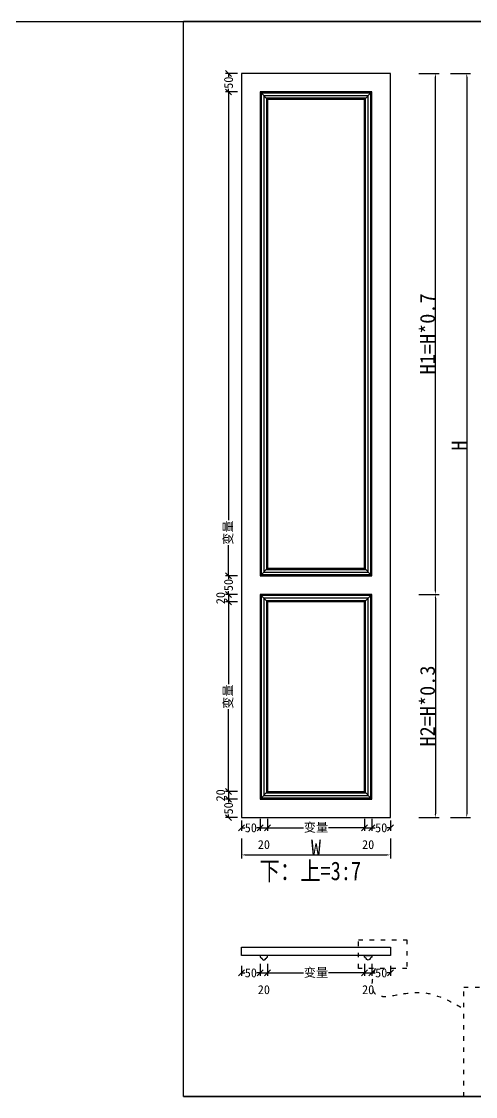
# Model space of a CAD drawing. Header units: millimetres. Extents: x 85186 to 129000, y -77269 to -36327.
# Drawn here: x 106724 to 107943, y -42972 to -40083 of the extents above; entities that cross this region are included whole.
import ezdxf

# ---------------------------------------------------------------- set-up
doc = ezdxf.new("R2010")
doc.units = ezdxf.units.MM
doc.linetypes.add('100', pattern=[30, 12, -18])
doc.styles.add('KLF-1_宋体', font='SimSun.ttf')
doc.styles.get("Standard").update_dxf_attribs({"font": 'SimSun.ttf'})
doc.styles.add('ZB_宋体', font='SimSun.ttf')
doc.styles.add('宋体', font='SimSun.ttf', dxfattribs={"width": 0.8})
doc.dimstyles.new('客来福-8', dxfattribs={"dimscale": 8, "dimtxt": 3, "dimasz": 2, "dimexe": 1, "dimexo": 1, "dimgap": 0.1, "dimtad": 0, "dimtxsty": '宋体', "dimblk": 'OBLIQUE', "dimcen": 2.5, "dimclrd": 256, "dimclre": 256, "dimclrt": 1, "dimadec": 0, "dimazin": 0, "dimtfac": 1, "dimtmove": 2, "dimatfit": 3, "dimldrblk": 'OPEN30', "dimfxl": 3, "dimfxlon": 1, "dimarcsym": 0})
doc.dimstyles.new('客来福标注小', dxfattribs={"dimscale": 20, "dimtxt": 2, "dimasz": 0.5, "dimexe": 0.5, "dimexo": 0, "dimgap": 0.05, "dimtad": 1, "dimdec": 0, "dimzin": 0, "dimdsep": 46, "dimtxsty": 'Standard', "dimcen": 0, "dimclrd": 256, "dimclre": 256, "dimclrt": 256, "dimadec": 0, "dimazin": 0, "dimtfac": 1, "dimtdec": 0, "dimtofl": 0, "dimtmove": 1, "dimatfit": 3, "dimfxl": 2.2, "dimfxlon": 1, "dimtolj": 1, "dimtzin": 0, "dimarcsym": 0})

# ---------------------------------------------------------------- blocks, each defined once
blk = doc.blocks.new('*D2361')
at = {"lineweight": -2, "transparency": 16777216}
for p, q in [((107875.6, -40222.3), (107929.6, -40222.3)), ((107919.6, -40232.3), (107919.6, -42212.3)), ((107875.6, -42222.3), (107929.6, -42222.3))]:
    blk.add_line(p, q, dxfattribs=at)
at = {"transparency": 16777216}
for points in [[(107917.9, -40232.3), (107921.2, -40232.3), (107919.6, -40222.3)], [(107917.9, -42212.3), (107921.2, -42212.3), (107919.6, -42222.3)]]:
    blk.add_solid(points, dxfattribs=at)
at = {"layer": 'Defpoints', "color": 0, "transparency": 16777216}
for p in [(107809.1, -40222.3), (107809.1, -42222.3), (107919.6, -42222.3)]:
    blk.add_point(p, dxfattribs=at)
at = {"transparency": 16777216, "insert": (107898.6, -41222.3), "char_height": 40, "attachment_point": 5, "rotation": 90, "style": 'ZB_宋体'}
blk.add_mtext('\\A1;H', dxfattribs=at)
blk = doc.blocks.new('*D2362')
at = {"lineweight": -2, "transparency": 16777216}
for p, q in [((107791.2, -41622.3), (107845.2, -41622.3)), ((107835.2, -41632.3), (107835.2, -42212.3)), ((107791.2, -42222.3), (107845.2, -42222.3))]:
    blk.add_line(p, q, dxfattribs=at)
at = {"transparency": 16777216}
for points in [[(107833.5, -41632.3), (107836.9, -41632.3), (107835.2, -41622.3)], [(107833.5, -42212.3), (107836.9, -42212.3), (107835.2, -42222.3)]]:
    blk.add_solid(points, dxfattribs=at)
at = {"layer": 'Defpoints', "color": 0, "transparency": 16777216}
for p in [(107694.7, -41622.3), (107764.7, -42222.3), (107835.2, -42222.3)]:
    blk.add_point(p, dxfattribs=at)
at = {"transparency": 16777216, "insert": (107814.2, -41922.3), "char_height": 40, "attachment_point": 5, "rotation": 90, "style": 'ZB_宋体'}
blk.add_mtext('\\A1;H2=H*0.3', dxfattribs=at)
blk = doc.blocks.new('*D2363')
at = {"lineweight": -2, "transparency": 16777216}
for p, q in [((107791.2, -40222.3), (107845.2, -40222.3)), ((107835.2, -41612.3), (107835.2, -40232.3)), ((107791.2, -41622.3), (107845.2, -41622.3))]:
    blk.add_line(p, q, dxfattribs=at)
at = {"transparency": 16777216}
for points in [[(107833.5, -40232.3), (107836.9, -40232.3), (107835.2, -40222.3)], [(107833.5, -41612.3), (107836.9, -41612.3), (107835.2, -41622.3)]]:
    blk.add_solid(points, dxfattribs=at)
at = {"layer": 'Defpoints', "color": 0, "transparency": 16777216}
for p in [(107694.7, -40222.3), (107835.2, -40222.3), (107694.7, -41622.3)]:
    blk.add_point(p, dxfattribs=at)
at = {"transparency": 16777216, "insert": (107814.2, -40922.3), "char_height": 40, "attachment_point": 5, "rotation": 90, "style": 'ZB_宋体'}
blk.add_mtext('\\A1;H1=H*0.7', dxfattribs=at)
blk = doc.blocks.new('*D2364')
at = {"lineweight": -2, "transparency": 16777216}
for p, q in [((107314.7, -42278.4), (107314.7, -42332.4)), ((107714.7, -42278.4), (107714.7, -42332.4)), ((107324.7, -42322.4), (107704.7, -42322.4))]:
    blk.add_line(p, q, dxfattribs=at)
at = {"transparency": 16777216}
for points in [[(107324.7, -42320.7), (107324.7, -42324.1), (107314.7, -42322.4)], [(107704.7, -42320.7), (107704.7, -42324.1), (107714.7, -42322.4)]]:
    blk.add_solid(points, dxfattribs=at)
at = {"layer": 'Defpoints', "color": 0, "transparency": 16777216}
for p in [(107314.7, -42150), (107714.7, -42150), (107714.7, -42322.4)]:
    blk.add_point(p, dxfattribs=at)
at = {"transparency": 16777216, "insert": (107514.7, -42301.4), "char_height": 40, "attachment_point": 5}
blk.add_mtext('\\A1;W', dxfattribs=at)
blk = doc.blocks.new('_Oblique')
at = {"color": 0, "linetype": 'ByBlock', "lineweight": -2}
blk.add_line((-0.5, -0.5), (0.5, 0.5), dxfattribs=at)
blk = doc.blocks.new('*D2373')
at = {"lineweight": -2, "transparency": 16777216}
for p, q in [((107303.8, -40272.3), (107271.8, -40272.3)), ((107279.8, -40272.3), (107279.8, -41422.7)), ((107279.8, -41572.3), (107279.8, -41490.3)), ((107303.8, -41572.3), (107271.8, -41572.3))]:
    blk.add_line(p, q, dxfattribs=at)
at = {"layer": 'Defpoints', "color": 0, "transparency": 16777216}
for p in [(107358.9, -40272.3), (107279.8, -41572.3), (107364.7, -41572.3)]:
    blk.add_point(p, dxfattribs=at)
at = {"lineweight": -2, "transparency": 16777216, "xscale": 16, "yscale": 16, "zscale": 16}
for p, rotation in [((107279.8, -40272.3), 90), ((107279.8, -41572.3), 270)]:
    blk.add_blockref('_Oblique', p, dxfattribs=dict(at, rotation=rotation))
at = {"color": 1, "transparency": 16777216, "insert": (107279.8, -41456.5), "char_height": 24, "attachment_point": 5, "rotation": 90, "style": 'KLF-1_宋体'}
blk.add_mtext('变量', dxfattribs=at)
blk = doc.blocks.new('_Open30')
at = {"color": 0, "linetype": 'ByBlock', "lineweight": -2}
for p, q in [((-1, 0.27), (0, 0)), ((0, 0), (-1, -0.27)), ((0, 0), (-1, 0))]:
    blk.add_line(p, q, dxfattribs=at)
blk = doc.blocks.new('*D2374')
at = {"lineweight": -2, "transparency": 16777216}
for p, q in [((107303.8, -41622.3), (107271.8, -41622.3)), ((107279.8, -41622.3), (107279.8, -41642.3)), ((107303.8, -41642.3), (107271.8, -41642.3))]:
    blk.add_line(p, q, dxfattribs=at)
at = {"layer": 'Defpoints', "color": 0, "transparency": 16777216}
for p in [(107358.9, -41622.3), (107279.8, -41642.3), (107372.3, -41642.3)]:
    blk.add_point(p, dxfattribs=at)
at = {"lineweight": -2, "transparency": 16777216, "xscale": 16, "yscale": 16, "zscale": 16}
for p, rotation in [((107279.8, -41622.3), 90), ((107279.8, -41642.3), 270)]:
    blk.add_blockref('_Oblique', p, dxfattribs=dict(at, rotation=rotation))
at = {"color": 1, "transparency": 16777216, "insert": (107258.6, -41632.3), "char_height": 24, "attachment_point": 5, "rotation": 90, "style": 'KLF-1_宋体'}
blk.add_mtext('20', dxfattribs=at)
blk = doc.blocks.new('*D2375')
at = {"lineweight": -2, "transparency": 16777216}
for p, q in [((107303.8, -41642.3), (107271.8, -41642.3)), ((107279.8, -41642.3), (107279.8, -41863.5)), ((107279.8, -42152.3), (107279.8, -41931.1)), ((107303.8, -42152.3), (107271.8, -42152.3))]:
    blk.add_line(p, q, dxfattribs=at)
at = {"layer": 'Defpoints', "color": 0, "transparency": 16777216}
for p in [(107372.3, -41642.3), (107279.8, -42152.3), (107372.3, -42152.3)]:
    blk.add_point(p, dxfattribs=at)
at = {"lineweight": -2, "transparency": 16777216, "xscale": 16, "yscale": 16, "zscale": 16}
for p, rotation in [((107279.8, -41642.3), 90), ((107279.8, -42152.3), 270)]:
    blk.add_blockref('_Oblique', p, dxfattribs=dict(at, rotation=rotation))
at = {"color": 1, "transparency": 16777216, "insert": (107279.8, -41897.3), "char_height": 24, "attachment_point": 5, "rotation": 90, "style": 'KLF-1_宋体'}
blk.add_mtext('变量', dxfattribs=at)
blk = doc.blocks.new('*D2376')
at = {"lineweight": -2, "transparency": 16777216}
for p, q in [((107303.8, -42152.3), (107271.8, -42152.3)), ((107303.8, -42172.3), (107271.8, -42172.3)), ((107279.8, -42152.3), (107279.8, -42172.3))]:
    blk.add_line(p, q, dxfattribs=at)
at = {"layer": 'Defpoints', "color": 0, "transparency": 16777216}
for p in [(107279.8, -42172.3), (107372.3, -42152.3), (107374.5, -42172.3)]:
    blk.add_point(p, dxfattribs=at)
at = {"lineweight": -2, "transparency": 16777216, "xscale": 16, "yscale": 16, "zscale": 16}
for p, rotation in [((107279.8, -42152.3), 90), ((107279.8, -42172.3), 270)]:
    blk.add_blockref('_Oblique', p, dxfattribs=dict(at, rotation=rotation))
at = {"color": 1, "transparency": 16777216, "insert": (107258.6, -42162.3), "char_height": 24, "attachment_point": 5, "rotation": 90, "style": 'KLF-1_宋体'}
blk.add_mtext('20', dxfattribs=at)
blk = doc.blocks.new('*D2377')
at = {"lineweight": -2, "transparency": 16777216}
for p, q in [((107303.8, -42172.3), (107271.8, -42172.3)), ((107279.8, -42172.3), (107279.8, -42181.2)), ((107303.8, -42222.3), (107271.8, -42222.3)), ((107279.8, -42222.3), (107279.8, -42213.4))]:
    blk.add_line(p, q, dxfattribs=at)
at = {"layer": 'Defpoints', "color": 0, "transparency": 16777216}
for p in [(107374.5, -42172.3), (107279.8, -42222.3), (107366.7, -42222.3)]:
    blk.add_point(p, dxfattribs=at)
at = {"lineweight": -2, "transparency": 16777216, "xscale": 16, "yscale": 16, "zscale": 16}
for p, rotation in [((107279.8, -42172.3), 90), ((107279.8, -42222.3), 270)]:
    blk.add_blockref('_Oblique', p, dxfattribs=dict(at, rotation=rotation))
at = {"color": 1, "transparency": 16777216, "insert": (107279.8, -42197.3), "char_height": 24, "attachment_point": 5, "rotation": 90, "style": 'KLF-1_宋体'}
blk.add_mtext('50', dxfattribs=at)
blk = doc.blocks.new('*D2378')
at = {"lineweight": -2, "transparency": 16777216}
for p, q in [((107314.7, -42230.3), (107314.7, -42257.6)), ((107364.7, -42225.6), (107364.7, -42257.6)), ((107314.7, -42249.6), (107323.6, -42249.6)), ((107364.7, -42249.6), (107355.8, -42249.6))]:
    blk.add_line(p, q, dxfattribs=at)
at = {"layer": 'Defpoints', "color": 0, "transparency": 16777216}
for p in [(107364.7, -42172.3), (107314.7, -42222.3), (107364.7, -42249.6)]:
    blk.add_point(p, dxfattribs=at)
at = {"lineweight": -2, "transparency": 16777216, "xscale": 16, "yscale": 16, "zscale": 16, "rotation": 180}
blk.add_blockref('_Oblique', (107314.7, -42249.6), dxfattribs=at)
at = {"lineweight": -2, "transparency": 16777216, "xscale": 16, "yscale": 16, "zscale": 16}
blk.add_blockref('_Oblique', (107364.7, -42249.6), dxfattribs=at)
at = {"color": 1, "transparency": 16777216, "insert": (107339.7, -42249.6), "char_height": 24, "attachment_point": 5, "style": 'KLF-1_宋体'}
blk.add_mtext('50', dxfattribs=at)
blk = doc.blocks.new('*D2379')
at = {"lineweight": -2, "transparency": 16777216}
for p, q in [((107364.7, -42225.6), (107364.7, -42257.6)), ((107384.7, -42225.6), (107384.7, -42257.6)), ((107364.7, -42249.6), (107384.7, -42249.6))]:
    blk.add_line(p, q, dxfattribs=at)
at = {"layer": 'Defpoints', "color": 0, "transparency": 16777216}
for p in [(107364.7, -42172.3), (107384.7, -42152.3), (107384.7, -42249.6)]:
    blk.add_point(p, dxfattribs=at)
at = {"lineweight": -2, "transparency": 16777216, "xscale": 16, "yscale": 16, "zscale": 16, "rotation": 180}
blk.add_blockref('_Oblique', (107364.7, -42249.6), dxfattribs=at)
at = {"lineweight": -2, "transparency": 16777216, "xscale": 16, "yscale": 16, "zscale": 16}
blk.add_blockref('_Oblique', (107384.7, -42249.6), dxfattribs=at)
at = {"color": 1, "transparency": 16777216, "insert": (107374.7, -42294.8), "char_height": 24, "attachment_point": 5, "style": 'KLF-1_宋体'}
blk.add_mtext('20', dxfattribs=at)
blk = doc.blocks.new('*D2380')
at = {"lineweight": -2, "transparency": 16777216}
for p, q in [((107384.7, -42225.6), (107384.7, -42257.6)), ((107644.7, -42225.6), (107644.7, -42257.6)), ((107384.7, -42249.6), (107480.9, -42249.6)), ((107644.7, -42249.6), (107548.5, -42249.6))]:
    blk.add_line(p, q, dxfattribs=at)
at = {"layer": 'Defpoints', "color": 0, "transparency": 16777216}
for p in [(107384.7, -42152.3), (107644.7, -42152.3), (107644.7, -42249.6)]:
    blk.add_point(p, dxfattribs=at)
at = {"lineweight": -2, "transparency": 16777216, "xscale": 16, "yscale": 16, "zscale": 16, "rotation": 180}
blk.add_blockref('_Oblique', (107384.7, -42249.6), dxfattribs=at)
at = {"lineweight": -2, "transparency": 16777216, "xscale": 16, "yscale": 16, "zscale": 16}
blk.add_blockref('_Oblique', (107644.7, -42249.6), dxfattribs=at)
at = {"color": 1, "transparency": 16777216, "insert": (107514.7, -42249.6), "char_height": 24, "attachment_point": 5, "style": 'KLF-1_宋体'}
blk.add_mtext('变量', dxfattribs=at)
blk = doc.blocks.new('*D2381')
at = {"lineweight": -2, "transparency": 16777216}
for p, q in [((107644.7, -42225.6), (107644.7, -42257.6)), ((107664.7, -42225.6), (107664.7, -42257.6)), ((107644.7, -42249.6), (107664.7, -42249.6))]:
    blk.add_line(p, q, dxfattribs=at)
at = {"layer": 'Defpoints', "color": 0, "transparency": 16777216}
for p in [(107644.7, -42152.3), (107664.7, -42172.3), (107664.7, -42249.6)]:
    blk.add_point(p, dxfattribs=at)
at = {"lineweight": -2, "transparency": 16777216, "xscale": 16, "yscale": 16, "zscale": 16, "rotation": 180}
blk.add_blockref('_Oblique', (107644.7, -42249.6), dxfattribs=at)
at = {"lineweight": -2, "transparency": 16777216, "xscale": 16, "yscale": 16, "zscale": 16}
blk.add_blockref('_Oblique', (107664.7, -42249.6), dxfattribs=at)
at = {"color": 1, "transparency": 16777216, "insert": (107654.7, -42294.8), "char_height": 24, "attachment_point": 5, "style": 'KLF-1_宋体'}
blk.add_mtext('20', dxfattribs=at)
blk = doc.blocks.new('*D2382')
at = {"lineweight": -2, "transparency": 16777216}
for p, q in [((107664.7, -42225.6), (107664.7, -42257.6)), ((107714.7, -42230.3), (107714.7, -42257.6)), ((107664.7, -42249.6), (107673.6, -42249.6)), ((107714.7, -42249.6), (107705.8, -42249.6))]:
    blk.add_line(p, q, dxfattribs=at)
at = {"layer": 'Defpoints', "color": 0, "transparency": 16777216}
for p in [(107664.7, -42172.3), (107714.7, -42222.3), (107714.7, -42249.6)]:
    blk.add_point(p, dxfattribs=at)
at = {"lineweight": -2, "transparency": 16777216, "xscale": 16, "yscale": 16, "zscale": 16, "rotation": 180}
blk.add_blockref('_Oblique', (107664.7, -42249.6), dxfattribs=at)
at = {"lineweight": -2, "transparency": 16777216, "xscale": 16, "yscale": 16, "zscale": 16}
blk.add_blockref('_Oblique', (107714.7, -42249.6), dxfattribs=at)
at = {"color": 1, "transparency": 16777216, "insert": (107689.7, -42249.6), "char_height": 24, "attachment_point": 5, "style": 'KLF-1_宋体'}
blk.add_mtext('50', dxfattribs=at)
blk = doc.blocks.new('*D2383')
at = {"lineweight": -2, "transparency": 16777216}
for p, q in [((107314.7, -42620.2), (107314.7, -42647.5)), ((107364.7, -42615.5), (107364.7, -42647.5)), ((107314.7, -42639.5), (107323.6, -42639.5)), ((107364.7, -42639.5), (107355.8, -42639.5))]:
    blk.add_line(p, q, dxfattribs=at)
at = {"layer": 'Defpoints', "color": 0, "transparency": 16777216}
for p in [(107364.7, -42562.2), (107314.7, -42612.2), (107364.7, -42639.5)]:
    blk.add_point(p, dxfattribs=at)
at = {"lineweight": -2, "transparency": 16777216, "xscale": 16, "yscale": 16, "zscale": 16, "rotation": 180}
blk.add_blockref('_Oblique', (107314.7, -42639.5), dxfattribs=at)
at = {"lineweight": -2, "transparency": 16777216, "xscale": 16, "yscale": 16, "zscale": 16}
blk.add_blockref('_Oblique', (107364.7, -42639.5), dxfattribs=at)
at = {"color": 1, "transparency": 16777216, "insert": (107339.7, -42639.5), "char_height": 24, "attachment_point": 5, "style": 'KLF-1_宋体'}
blk.add_mtext('50', dxfattribs=at)
blk = doc.blocks.new('*D2384')
at = {"lineweight": -2, "transparency": 16777216}
for p, q in [((107364.7, -42615.5), (107364.7, -42647.5)), ((107384.7, -42615.5), (107384.7, -42647.5)), ((107364.7, -42639.5), (107384.7, -42639.5))]:
    blk.add_line(p, q, dxfattribs=at)
at = {"layer": 'Defpoints', "color": 0, "transparency": 16777216}
for p in [(107384.7, -42542.2), (107364.7, -42562.2), (107384.7, -42639.5)]:
    blk.add_point(p, dxfattribs=at)
at = {"lineweight": -2, "transparency": 16777216, "xscale": 16, "yscale": 16, "zscale": 16, "rotation": 180}
blk.add_blockref('_Oblique', (107364.7, -42639.5), dxfattribs=at)
at = {"lineweight": -2, "transparency": 16777216, "xscale": 16, "yscale": 16, "zscale": 16}
blk.add_blockref('_Oblique', (107384.7, -42639.5), dxfattribs=at)
at = {"color": 1, "transparency": 16777216, "insert": (107374.7, -42684.7), "char_height": 24, "attachment_point": 5, "style": 'KLF-1_宋体'}
blk.add_mtext('20', dxfattribs=at)
blk = doc.blocks.new('*D2385')
at = {"lineweight": -2, "transparency": 16777216}
for p, q in [((107384.7, -42615.5), (107384.7, -42647.5)), ((107644.7, -42615.5), (107644.7, -42647.5)), ((107384.7, -42639.5), (107480.9, -42639.5)), ((107644.7, -42639.5), (107548.5, -42639.5))]:
    blk.add_line(p, q, dxfattribs=at)
at = {"layer": 'Defpoints', "color": 0, "transparency": 16777216}
for p in [(107384.7, -42542.2), (107644.7, -42542.2), (107644.7, -42639.5)]:
    blk.add_point(p, dxfattribs=at)
at = {"lineweight": -2, "transparency": 16777216, "xscale": 16, "yscale": 16, "zscale": 16, "rotation": 180}
blk.add_blockref('_Oblique', (107384.7, -42639.5), dxfattribs=at)
at = {"lineweight": -2, "transparency": 16777216, "xscale": 16, "yscale": 16, "zscale": 16}
blk.add_blockref('_Oblique', (107644.7, -42639.5), dxfattribs=at)
at = {"color": 1, "transparency": 16777216, "insert": (107514.7, -42639.5), "char_height": 24, "attachment_point": 5, "style": 'KLF-1_宋体'}
blk.add_mtext('变量', dxfattribs=at)
blk = doc.blocks.new('*D2386')
at = {"lineweight": -2, "transparency": 16777216}
for p, q in [((107644.7, -42615.5), (107644.7, -42647.5)), ((107664.7, -42615.5), (107664.7, -42647.5)), ((107644.7, -42639.5), (107664.7, -42639.5))]:
    blk.add_line(p, q, dxfattribs=at)
at = {"layer": 'Defpoints', "color": 0, "transparency": 16777216}
for p in [(107644.7, -42542.2), (107664.7, -42562.2), (107664.7, -42639.5)]:
    blk.add_point(p, dxfattribs=at)
at = {"lineweight": -2, "transparency": 16777216, "xscale": 16, "yscale": 16, "zscale": 16, "rotation": 180}
blk.add_blockref('_Oblique', (107644.7, -42639.5), dxfattribs=at)
at = {"lineweight": -2, "transparency": 16777216, "xscale": 16, "yscale": 16, "zscale": 16}
blk.add_blockref('_Oblique', (107664.7, -42639.5), dxfattribs=at)
at = {"color": 1, "transparency": 16777216, "insert": (107654.7, -42684.7), "char_height": 24, "attachment_point": 5, "style": 'KLF-1_宋体'}
blk.add_mtext('20', dxfattribs=at)
blk = doc.blocks.new('*D2387')
at = {"lineweight": -2, "transparency": 16777216}
for p, q in [((107664.7, -42615.5), (107664.7, -42647.5)), ((107714.7, -42620.2), (107714.7, -42647.5)), ((107664.7, -42639.5), (107673.6, -42639.5)), ((107714.7, -42639.5), (107705.8, -42639.5))]:
    blk.add_line(p, q, dxfattribs=at)
at = {"layer": 'Defpoints', "color": 0, "transparency": 16777216}
for p in [(107664.7, -42562.2), (107714.7, -42612.2), (107714.7, -42639.5)]:
    blk.add_point(p, dxfattribs=at)
at = {"lineweight": -2, "transparency": 16777216, "xscale": 16, "yscale": 16, "zscale": 16, "rotation": 180}
blk.add_blockref('_Oblique', (107664.7, -42639.5), dxfattribs=at)
at = {"lineweight": -2, "transparency": 16777216, "xscale": 16, "yscale": 16, "zscale": 16}
blk.add_blockref('_Oblique', (107714.7, -42639.5), dxfattribs=at)
at = {"color": 1, "transparency": 16777216, "insert": (107689.7, -42639.5), "char_height": 24, "attachment_point": 5, "style": 'KLF-1_宋体'}
blk.add_mtext('50', dxfattribs=at)
blk = doc.blocks.new('*D2388')
at = {"lineweight": -2, "transparency": 16777216}
for p, q in [((107303.8, -41572.3), (107271.8, -41572.3)), ((107279.8, -41572.3), (107279.8, -41581.2)), ((107303.8, -41622.3), (107271.8, -41622.3)), ((107279.8, -41622.3), (107279.8, -41613.4))]:
    blk.add_line(p, q, dxfattribs=at)
at = {"layer": 'Defpoints', "color": 0, "transparency": 16777216}
for p in [(107364.7, -41572.3), (107279.8, -41622.3), (107364.7, -41622.3)]:
    blk.add_point(p, dxfattribs=at)
at = {"lineweight": -2, "transparency": 16777216, "xscale": 16, "yscale": 16, "zscale": 16}
for p, rotation in [((107279.8, -41572.3), 90), ((107279.8, -41622.3), 270)]:
    blk.add_blockref('_Oblique', p, dxfattribs=dict(at, rotation=rotation))
at = {"color": 1, "transparency": 16777216, "insert": (107279.8, -41597.3), "char_height": 24, "attachment_point": 5, "rotation": 90, "style": 'KLF-1_宋体'}
blk.add_mtext('50', dxfattribs=at)
blk = doc.blocks.new('*D2389')
at = {"lineweight": -2, "transparency": 16777216}
for p, q in [((107303.8, -40222.3), (107271.8, -40222.3)), ((107279.8, -40222.3), (107279.8, -40231.2)), ((107279.8, -40272.3), (107279.8, -40263.4)), ((107303.8, -40272.3), (107271.8, -40272.3))]:
    blk.add_line(p, q, dxfattribs=at)
at = {"layer": 'Defpoints', "color": 0, "transparency": 16777216}
for p in [(107401.8, -40222.3), (107279.8, -40272.3), (107364.7, -40272.3)]:
    blk.add_point(p, dxfattribs=at)
at = {"lineweight": -2, "transparency": 16777216, "xscale": 16, "yscale": 16, "zscale": 16}
for p, rotation in [((107279.8, -40222.3), 90), ((107279.8, -40272.3), 270)]:
    blk.add_blockref('_Oblique', p, dxfattribs=dict(at, rotation=rotation))
at = {"color": 1, "transparency": 16777216, "insert": (107279.8, -40247.3), "char_height": 24, "attachment_point": 5, "rotation": 90, "style": 'KLF-1_宋体'}
blk.add_mtext('50', dxfattribs=at)

msp = doc.modelspace()

# ---------------------------------------------------------------- linework, layer by layer
for p, q in [((85318.615, -40082.897), (128999.726, -40082.897)), ((108469.053, -40082.897), (107674.272, -40082.897)), ((107159.17, -42971.591), (110176.269, -42971.591))]:
    msp.add_line(p, q)
at = {"color": 0}
for p, q in [((110176.269, -40082.897), (107159.17, -40082.897)), ((107159.17, -40082.897), (110176.269, -40082.897)), ((110176.269, -40082.897), (107159.17, -40082.897)), ((107384.693, -40292.322), (107364.693, -40272.322)), ((107644.693, -40292.322), (107664.693, -40272.322)), ((107384.693, -41552.324), (107364.693, -41572.324)), ((107664.693, -41572.324), (107644.693, -41552.324)), ((107384.693, -41642.322), (107364.693, -41622.322)), ((107644.693, -41642.322), (107664.693, -41622.322)), ((107384.693, -42152.322), (107364.693, -42172.322)), ((107664.693, -42172.322), (107644.693, -42152.322))]:
    msp.add_line(p, q, dxfattribs=at)
msp.add_lwpolyline([(107159.17, -40082.897), (110176.269, -40082.897), (110176.269, -42971.591), (107159.17, -42971.591)], close=True, dxfattribs=at)
for points in [[(107314.693, -42222.322), (107714.693, -42222.322), (107714.693, -40222.322), (107314.693, -40222.322)], [(107364.693, -41572.324), (107664.693, -41572.324), (107664.693, -40272.322), (107364.693, -40272.322)], [(107384.693, -41552.324), (107644.693, -41552.324), (107644.693, -40292.322), (107384.693, -40292.322)], [(107364.693, -42172.322), (107664.693, -42172.322), (107664.693, -41622.322), (107364.693, -41622.322)], [(107384.693, -42152.322), (107644.693, -42152.322), (107644.693, -41642.322), (107384.693, -41642.322)], [(107314.693, -42570.56), (107714.693, -42570.56), (107714.693, -42592.56), (107314.693, -42592.56)]]:
    msp.add_lwpolyline(points, close=True)
at = {"color": 252}
for points in [[(107367.693, -41569.324), (107661.693, -41569.324), (107661.693, -40275.322), (107367.693, -40275.322)], [(107374.693, -41562.324), (107654.693, -41562.324), (107654.693, -40282.322), (107374.693, -40282.322)], [(107381.693, -41555.324), (107647.693, -41555.324), (107647.693, -40289.322), (107381.693, -40289.322)], [(107367.693, -42169.322), (107661.693, -42169.322), (107661.693, -41625.322), (107367.693, -41625.322)], [(107374.693, -42162.322), (107654.693, -42162.322), (107654.693, -41632.322), (107374.693, -41632.322)], [(107381.693, -42155.322), (107647.693, -42155.322), (107647.693, -41639.322), (107381.693, -41639.322)]]:
    msp.add_lwpolyline(points, close=True, dxfattribs=at)
at = {"color": 251, "linetype": '100'}
for points in [[(107628.644, -42550.67), (107758.884, -42550.67), (107758.884, -42627.265), (107628.644, -42627.265)], [(107911.656, -42678.2), (108472.191, -42678.2), (108472.191, -42971.591), (107911.656, -42971.591)]]:
    msp.add_lwpolyline(points, close=True, dxfattribs=at)
at = {"color": 252}
for points in [[(107379.679, -42600.43, -0.39266088), (107380.078, -42600.06), (107381.813, -42600.06, 0.37919363), (107382.21, -42599.708, -0.34496841), (107384.341, -42597.577, 0.37919363), (107384.693, -42597.18), (107384.693, -42592.56), (107364.693, -42592.56), (107364.693, -42597.193, 0.37069378), (107365.032, -42597.589, -0.32837446), (107367.164, -42599.72, 0.37069378), (107367.56, -42600.06), (107369.307, -42600.06, -0.39266088), (107369.706, -42600.43, 0.92847669)], [(107649.706, -42600.43, 0.39266088), (107649.307, -42600.06), (107647.572, -42600.06, -0.37919363), (107647.175, -42599.708, 0.34496841), (107645.044, -42597.577, -0.37919363), (107644.693, -42597.18), (107644.693, -42592.56), (107664.693, -42592.56), (107664.693, -42597.193, -0.37069378), (107664.353, -42597.589, 0.32837446), (107662.221, -42599.72, -0.37069378), (107661.826, -42600.06), (107660.078, -42600.06, 0.39266088), (107659.679, -42600.43, -0.92847669)]]:
    msp.add_lwpolyline(points, format="xyb", close=True, dxfattribs=at)
at = {"color": 251, "linetype": '100'}
msp.add_open_spline([(107673.125, -42627.265), (107654.952, -42685.739), (107686.531, -42719.103), (107795.246, -42673.672), (107878.491, -42716.65), (107911.656, -42736.179)], degree=3, knots=[0, 0, 0, 0, 129.65130543, 285.2320332, 400.54648289, 400.54648289, 400.54648289, 400.54648289], dxfattribs=at)

# ---------------------------------------------------------------- texts
at = {"color": 0, "insert": (107363.214, -42340.326), "char_height": 50, "width": 365.74022, "attachment_point": 1, "style": '宋体'}
msp.add_mtext('下：上=3:7', dxfattribs=at)

# ---------------------------------------------------------------- dimensions: what is measured, and where the dimension line sits
at = {"color": 0}
for base, p1, p2, picture, middle in [((107279.764, -40272.322), (107401.771, -40222.322), (107364.693, -40272.322), '*D2389', (107279.764, -40247.322)), ((107279.764, -41622.322), (107364.693, -41572.324), (107364.693, -41622.322), '*D2388', (107279.764, -41597.323)), ((107279.764, -41642.322), (107358.864, -41622.322), (107372.253, -41642.322), '*D2374', (107258.564, -41632.322)), ((107279.764, -42172.322), (107372.253, -42152.322), (107374.491, -42172.322), '*D2376', (107258.564, -42162.322)), ((107279.764, -42222.322), (107374.491, -42172.322), (107366.696, -42222.322), '*D2377', (107279.764, -42197.322))]:
    dim = msp.add_linear_dim(base=base, p1=p1, p2=p2, angle=90, dimstyle='客来福-8', override={"dimtxsty": 'KLF-1_宋体'}, dxfattribs=at)
    dim.commit()
    dim.dimension.update_dxf_attribs({"geometry": picture, "text_midpoint": middle})
for base, p1, p2, text, dimstyle, override, picture, middle in [((107835.207, -40222.322), (107694.693, -41622.322), (107694.693, -40222.322), 'H1=H*0.7', '客来福标注小', {"dimtxsty": 'ZB_宋体'}, '*D2363', (107814.207, -40922.322)), ((107919.56, -42222.322), (107809.08, -40222.322), (107809.08, -42222.322), 'H', '客来福标注小', {"dimtxsty": 'ZB_宋体'}, '*D2361', (107898.56, -41222.322)), ((107835.207, -42222.322), (107694.693, -41622.322), (107764.693, -42222.322), 'H2=H*0.3', '客来福标注小', {"dimtxsty": 'ZB_宋体'}, '*D2362', (107814.207, -41922.322)), ((107279.764, -42152.322), (107372.253, -41642.322), (107372.253, -42152.322), '变量', '客来福-8', {"dimtxsty": 'KLF-1_宋体'}, '*D2375', (107279.764, -41897.322))]:
    dim = msp.add_linear_dim(base=base, p1=p1, p2=p2, angle=90, text=text, dimstyle=dimstyle, override=override, dxfattribs=at)
    dim.commit()
    dim.dimension.update_dxf_attribs({"geometry": picture, "text_midpoint": middle})
dim = msp.add_linear_dim(base=(107279.764, -41572.324), p1=(107358.864, -40272.322), p2=(107364.693, -41572.324), angle=90, text='变量', dimstyle='客来福-8', override={"dimtxsty": 'KLF-1_宋体'}, dxfattribs=at)
dim.commit()
dim.dimension.update_dxf_attribs({"geometry": '*D2373', "text_midpoint": (107279.764, -41456.475), "dimtype": 160})
for base, p1, p2, picture, middle in [((107364.693, -42249.58), (107314.693, -42222.322), (107364.693, -42172.322), '*D2378', (107339.693, -42249.58)), ((107384.693, -42249.58), (107364.693, -42172.322), (107384.693, -42152.322), '*D2379', (107374.693, -42294.78)), ((107664.693, -42249.58), (107644.693, -42152.322), (107664.693, -42172.322), '*D2381', (107654.693, -42294.78)), ((107714.693, -42249.58), (107664.693, -42172.322), (107714.693, -42222.322), '*D2382', (107689.693, -42249.58)), ((107384.693, -42639.483), (107364.693, -42562.225), (107384.693, -42542.225), '*D2384', (107374.693, -42684.683)), ((107664.693, -42639.483), (107644.693, -42542.225), (107664.693, -42562.225), '*D2386', (107654.693, -42684.683)), ((107364.693, -42639.483), (107314.693, -42612.225), (107364.693, -42562.225), '*D2383', (107339.693, -42639.483)), ((107714.693, -42639.483), (107664.693, -42562.225), (107714.693, -42612.225), '*D2387', (107689.693, -42639.483))]:
    dim = msp.add_linear_dim(base=base, p1=p1, p2=p2, dimstyle='客来福-8', override={"dimtxsty": 'KLF-1_宋体'}, dxfattribs=at)
    dim.commit()
    dim.dimension.update_dxf_attribs({"geometry": picture, "text_midpoint": middle})
dim = msp.add_linear_dim(base=(107714.693, -42322.415), p1=(107314.693, -42150.034), p2=(107714.693, -42150.034), text='W', dimstyle='客来福标注小', dxfattribs=at)
dim.commit()
dim.dimension.update_dxf_attribs({"geometry": '*D2364', "text_midpoint": (107514.693, -42301.415)})
for base, p1, p2, picture, middle in [((107644.693, -42249.58), (107384.693, -42152.322), (107644.693, -42152.322), '*D2380', (107514.693, -42249.58)), ((107644.693, -42639.483), (107384.693, -42542.225), (107644.693, -42542.225), '*D2385', (107514.693, -42639.483))]:
    dim = msp.add_linear_dim(base=base, p1=p1, p2=p2, text='变量', dimstyle='客来福-8', override={"dimtxsty": 'KLF-1_宋体'}, dxfattribs=at)
    dim.commit()
    dim.dimension.update_dxf_attribs({"geometry": picture, "text_midpoint": middle})

doc.saveas('drawing.dxf')
